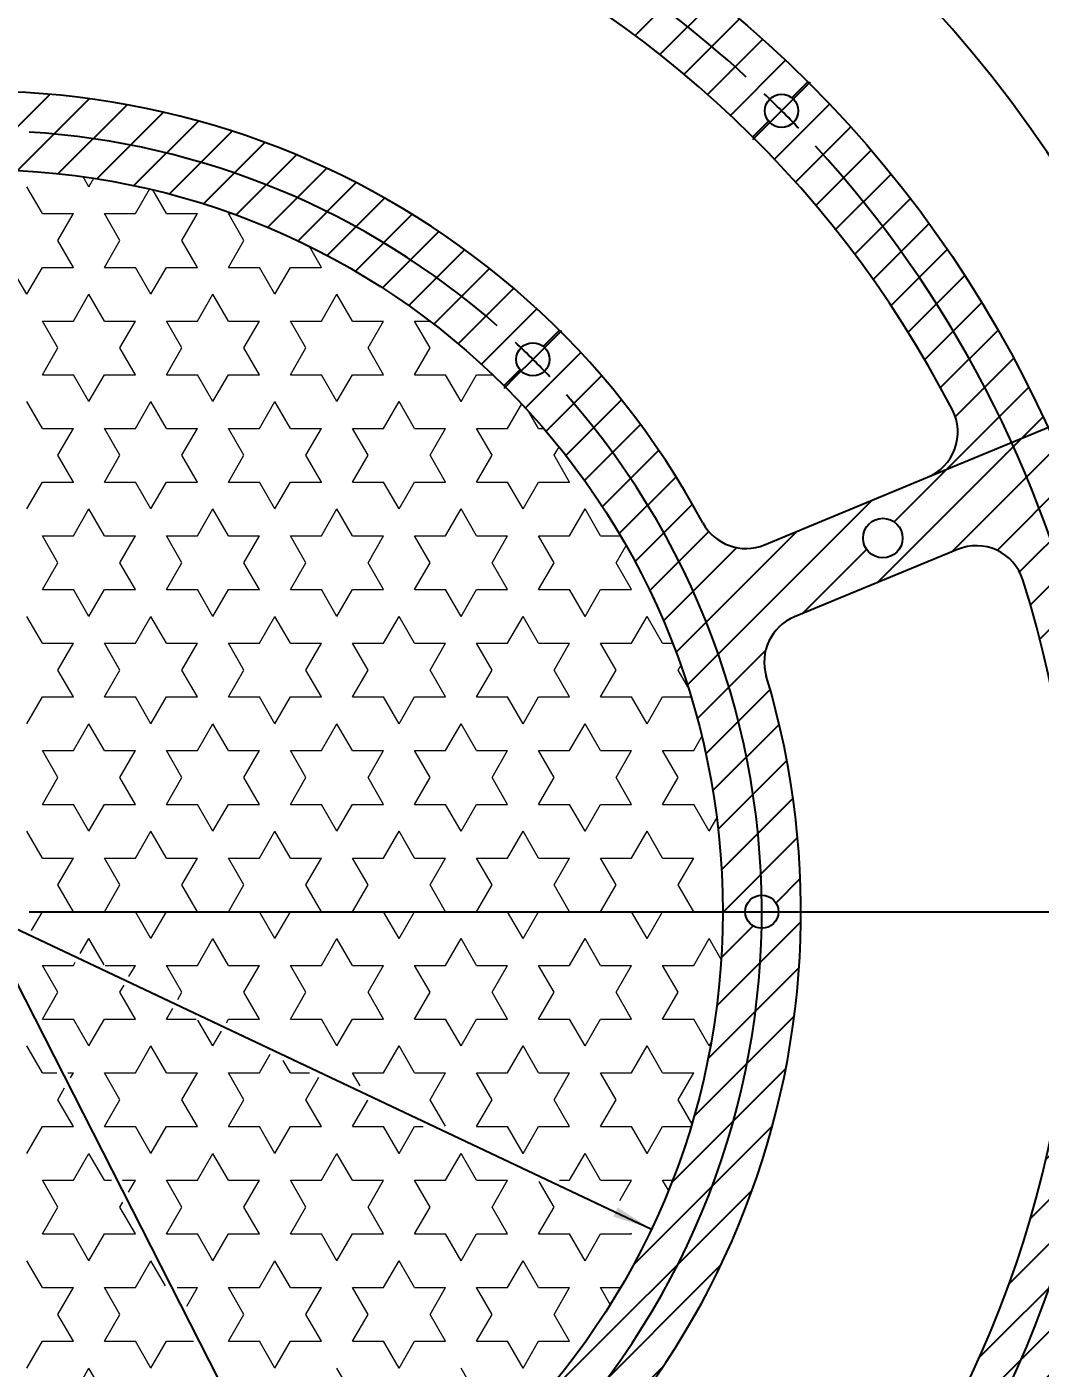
# Model space of a CAD drawing. Header units: millimetres. Extents: x 0 to 841, y 0 to 594.
# Drawn here: x 638.6 to 742.3, y 339.9 to 477.2 of the extents above; entities that cross this region are included whole.
import ezdxf

# ---------------------------------------------------------------- set-up
doc = ezdxf.new("R2010")
doc.units = ezdxf.units.MM
doc.layers.add('10', color=7, linetype='Continuous')
doc.styles.add('SLDTEXTSTYLE0', font='TXT', dxfattribs={"width": 0.7})
doc.dimstyles.new('SLDDIMSTYLE1', dxfattribs={"dimtxt": 3.5, "dimasz": 4.08, "dimexe": 0, "dimexo": 0.0625, "dimgap": 0.875, "dimtad": 2, "dimrnd": 1e-09, "dimzin": 12, "dimdsep": 46, "dimtxsty": 'SLDTEXTSTYLE0', "dimblk1": 'NONE', "dimsah": 1, "dimcen": 0, "dimadec": 0, "dimazin": 3, "dimtfac": 1, "dimtmove": 0, "dimatfit": 3, "dimldrblk": 'NONE', "dimfxl": 1, "dimfrac": 2, "dimtolj": 1, "dimtzin": 12, "dimarcsym": 0})
doc.dimstyles.new('SLDDIMSTYLE7', dxfattribs={"dimtxt": 3.5, "dimasz": 4.08, "dimexe": 0, "dimexo": 0.0625, "dimgap": 0.875, "dimtad": 2, "dimrnd": 1e-09, "dimzin": 12, "dimdsep": 46, "dimtxsty": 'SLDTEXTSTYLE0', "dimsah": 1, "dimcen": 0, "dimadec": 0, "dimazin": 3, "dimtfac": 1, "dimtmove": 0, "dimatfit": 3, "dimfxl": 1, "dimfrac": 2, "dimtolj": 1, "dimtzin": 12, "dimarcsym": 0})
doc.dimstyles.new('SLDDIMSTYLE8', dxfattribs={"dimtxt": 3.5, "dimasz": 4.08, "dimexe": 0, "dimexo": 0.0625, "dimgap": 0.875, "dimtad": 2, "dimdec": 4, "dimzin": 12, "dimdsep": 46, "dimtxsty": 'SLDTEXTSTYLE0', "dimsah": 1, "dimcen": 0.09, "dimazin": 3, "dimtfac": 1, "dimtofl": 0, "dimtmove": 0, "dimatfit": 3, "dimfxl": 1, "dimfrac": 2, "dimtolj": 1, "dimtzin": 12, "dimarcsym": 0})

# ---------------------------------------------------------------- blocks, each defined once
blk = doc.blocks.new('SW_HATCH_5')
at = {"color": 0, "linetype": 'Continuous', "lineweight": 18}
for p, q in [((-19.0499999917, 4e-10), (-20.6374999917, 2.7496306574)), ((-14.2874999905, 2.7496306581), (-14.8813288524, 3.7781724178)), ((-14.2875000059, 2.7496306426), (-13.7866862375, 3.6170655347)), ((-9.5250000047, -1.51e-08), (-8.0764862902, 2.5088993339)), ((-6.3499999893, 1.7e-09), (-7.7545777375, 2.4328000248)), ((-19.05, 0), (-15.875, 0)), ((-12.7, 0), (-9.525, 0)), ((-11.1124999905, -2.749630656), (-12.6999999905, 1.1e-09)), ((-6.35, 0), (-3.175, 0)), ((0, 0), (0.389981048, 0)), ((1.5875000119, -2.7496306546), (1.19e-08, 2.4e-09)), ((-17.4625000059, -2.7496306714), (-15.8750000059, -1.44e-08)), ((-4.7625000036, -2.7496306728), (-3.1750000036, -1.57e-08)), ((-15.8749999917, -5.4992613137), (-17.4624999917, -2.7496306566)), ((-12.7000000047, -5.499261329099999), (-11.1125000047, -2.7496306721)), ((-3.1749999893, -5.4992613123), (-4.7624999893, -2.7496306553)), ((-2.4e-09, -5.4992613305), (1.5874999976, -2.7496306734)), ((9.525000013, -5.499261310900001), (8.2944052574, -3.3678086706)), ((-20.6374999929, -8.248891971399999), (-22.2249999929, -5.499261314299999)), ((-20.6375000059, -8.2488919854), (-19.0500000059, -5.4992613284)), ((-19.05, -5.499261315399999), (-15.875, -5.499261315399999)), ((-12.7, -5.499261315399999), (-9.525, -5.499261315399999)), ((-7.937499990499999, -8.24889197), (-9.5249999905, -5.499261313)), ((-7.9375000036, -8.2488919868), (-6.3500000036, -5.4992613298)), ((-6.35, -5.499261315399999), (-3.175, -5.499261315399999)), ((0, -5.499261315399999), (3.175, -5.499261315399999)), ((4.7625000119, -8.2488919686), (3.1750000119, -5.4992613116)), ((4.7624999988, -8.2488919882), (6.3499999988, -5.4992613311)), ((6.35, -5.499261315399999), (9.525, -5.499261315399999)), ((-15.8750000047, -10.9985226431), (-14.2875000047, -8.2488919861)), ((-12.6999999917, -10.9985226277), (-14.2874999917, -8.2488919707)), ((-3.1750000024, -10.9985226445), (-1.5875000024, -8.2488919875)), ((1.07e-08, -10.9985226263), (-1.5874999893, -8.248891969299999)), ((9.525, -10.9985226459), (11.1125, -8.2488919888)), ((12.700000013, -10.9985226249), (11.112500013, -8.248891967899999)), ((-19.05, -10.9985226308), (-15.875, -10.9985226308)), ((-17.4624999929, -13.7481532854), (-19.0499999929, -10.9985226284)), ((-12.7, -10.9985226308), (-9.525, -10.9985226308)), ((-11.1125000036, -13.7481533008), (-9.5250000036, -10.9985226438)), ((-6.35, -10.9985226308), (-3.175, -10.9985226308)), ((-4.7624999905, -13.748153284), (-6.3499999905, -10.998522627)), ((0, -10.9985226308), (3.175, -10.9985226308)), ((1.5874999988, -13.7481533022), (3.1749999988, -10.9985226452)), ((6.35, -10.9985226308), (9.525, -10.9985226308)), ((7.937500011900001, -13.7481532826), (6.350000011900001, -10.9985226256)), ((12.7, -10.9985226308), (15.875, -10.9985226308)), ((14.2875000012, -13.7481533036), (15.8750000012, -10.9985226465)), ((19.05, -10.9985226308), (20.6079680401, -10.9985226308)), ((20.6375000142, -13.7481532813), (19.0500000142, -10.9985226243)), ((-19.0500000047, -16.4977839572), (-17.4625000047, -13.7481533001)), ((-9.5249999917, -16.4977839417), (-11.1124999917, -13.7481532847)), ((-6.3500000024, -16.4977839585), (-4.7625000024, -13.7481533015)), ((3.1750000107, -16.4977839403), (1.5875000107, -13.7481532833)), ((6.35, -16.4977839599), (7.9375, -13.7481533029)), ((15.875000013, -16.497783939), (14.287500013, -13.748153282)), ((19.0500000024, -16.4977839613), (20.6375000024, -13.7481533042)), ((-19.05, -16.4977839462), (-15.875, -16.4977839462)), ((-14.2874999929, -19.2474145994), (-15.8749999929, -16.4977839424)), ((-14.2875000036, -19.2474146149), (-12.7000000036, -16.4977839578)), ((-12.7, -16.4977839462), (-9.525, -16.4977839462)), ((-6.35, -16.4977839462), (-3.175, -16.4977839462)), ((-1.5874999905, -19.247414598), (-3.1749999905, -16.497783941)), ((-1.5875000012, -19.2474146162), (-1.2e-09, -16.4977839592)), ((0, -16.4977839462), (3.175, -16.4977839462)), ((6.35, -16.4977839462), (9.525, -16.4977839462)), ((11.1125000119, -19.2474145967), (9.525000011900001, -16.4977839397)), ((11.1125000012, -19.2474146176), (12.7000000012, -16.4977839606)), ((12.7, -16.4977839462), (15.875, -16.4977839462)), ((19.05, -16.4977839462), (22.225, -16.4977839462)), ((23.8125000142, -19.2474145953), (22.2250000142, -16.4977839383)), ((23.8125000036, -19.247414619), (25.4000000036, -16.4977839619)), ((25.4, -16.4977839462), (27.057721057, -16.4977839462)), ((-19.0499999941, -21.9970452571), (-20.6374999941, -19.2474146001)), ((-9.5250000024, -21.9970452726), (-7.9375000024, -19.2474146155)), ((-6.3499999917, -21.9970452557), (-7.937499991699999, -19.2474145987)), ((3.175, -21.9970452739), (4.7625, -19.2474146169)), ((6.350000010700001, -21.9970452544), (4.7625000107, -19.2474145974)), ((15.8750000024, -21.9970452753), (17.4625000024, -19.2474146183)), ((19.050000013, -21.997045253), (17.462500013, -19.247414596)), ((28.5750000047, -21.9970452767), (30.0235137193, -19.4881459277)), ((31.7500000154, -21.9970452516), (30.7632783619, -20.2879932147)), ((-19.05, -21.9970452616), (-15.875, -21.9970452616)), ((-17.4625000036, -24.7466759289), (-15.8750000036, -21.9970452719)), ((-12.7, -21.9970452616), (-9.525, -21.9970452616)), ((-11.1124999929, -24.7466759134), (-12.6999999929, -21.9970452564)), ((-6.35, -21.9970452616), (-3.175, -21.9970452616)), ((-4.7625000012, -24.7466759303), (-3.1750000012, -21.9970452732)), ((0, -21.9970452616), (3.175, -21.9970452616)), ((1.5875000095, -24.7466759121), (9.499999999999999e-09, -21.9970452551)), ((6.35, -21.9970452616), (9.525, -21.9970452616)), ((7.9375000012, -24.7466759316), (9.5250000012, -21.9970452746)), ((12.7, -21.9970452616), (15.875, -21.9970452616)), ((14.2875000119, -24.7466759107), (12.7000000119, -21.9970452537)), ((19.05, -21.9970452616), (22.225, -21.9970452616)), ((20.6375000036, -24.746675933), (22.2250000036, -21.997045276)), ((25.4, -21.9970452616), (28.575, -21.9970452616)), ((26.9875000142, -24.7466759093), (25.4000000142, -21.9970452523)), ((31.75, -21.9970452616), (32.2750216626, -21.9970452616)), ((33.3375000059, -24.7466759344), (33.8383137744, -23.8792410423)), ((-15.8749999941, -27.4963065711), (-17.4624999941, -24.7466759141)), ((-12.7000000024, -27.4963065866), (-11.1125000024, -24.7466759296)), ((-3.1749999917, -27.4963065698), (-4.7624999917, -24.7466759128)), ((0, -27.496306588), (1.5875, -24.7466759309)), ((9.525000010700001, -27.4963065684), (7.937500010700001, -24.7466759114)), ((12.7000000024, -27.4963065893), (14.2875000024, -24.7466759323)), ((22.225000013, -27.496306567), (20.637500013, -24.74667591)), ((25.4000000047, -27.4963065907), (26.9875000047, -24.7466759337)), ((34.9250000154, -27.4963065657), (33.3375000154, -24.7466759087)), ((-20.6375000036, -30.2459372429), (-19.0500000036, -27.4963065859)), ((-19.05, -27.496306577), (-15.875, -27.496306577)), ((-12.7, -27.496306577), (-9.525, -27.496306577)), ((-7.937499992899999, -30.2459372275), (-9.5249999929, -27.4963065705)), ((-7.9375000012, -30.2459372443), (-6.3500000012, -27.4963065873)), ((-6.35, -27.496306577), (-3.175, -27.496306577)), ((0, -27.496306577), (3.175, -27.496306577)), ((4.7625000095, -30.2459372261), (3.1750000095, -27.4963065691)), ((4.7625000012, -30.2459372457), (6.3500000012, -27.4963065886)), ((6.35, -27.496306577), (9.525, -27.496306577)), ((12.7, -27.496306577), (15.875, -27.496306577)), ((17.4625000119, -30.2459372247), (15.8750000119, -27.4963065677)), ((17.4625000036, -30.245937247), (19.0500000036, -27.49630659)), ((19.05, -27.496306577), (22.225, -27.496306577)), ((25.4, -27.496306577), (28.575, -27.496306577)), ((30.1625000142, -30.2459372234), (28.5750000142, -27.4963065664)), ((30.1625000059, -30.2459372484), (31.7500000059, -27.4963065914)), ((31.75, -27.496306577), (34.925, -27.496306577)), ((-15.8750000024, -32.9955679006), (-14.2875000024, -30.2459372436)), ((-12.6999999941, -32.9955678852), (-14.2874999941, -30.2459372282)), ((-3.175, -32.995567902), (-1.5875, -30.245937245)), ((8.3e-09, -32.9955678838), (-1.5874999917, -30.2459372268)), ((9.5250000024, -32.9955679034), (11.1125000024, -30.2459372463)), ((12.7000000107, -32.9955678824), (11.1125000107, -30.2459372254)), ((22.2250000047, -32.9955679047), (23.8125000047, -30.2459372477)), ((25.400000013, -32.9955678811), (23.812500013, -30.2459372241)), ((34.9250000071, -32.9955679061), (36.5125000071, -30.2459372491)), ((38.1000000154, -32.9955678797), (36.5125000154, -30.2459372227)), ((-19.05, -32.9955678924), (-15.875, -32.9955678924)), ((-17.4624999953, -35.7451985429), (-19.0499999953, -32.9955678859)), ((-12.7, -32.9955678924), (-9.525, -32.9955678924)), ((-11.1125000012, -35.7451985583), (-9.5250000012, -32.9955679013)), ((-6.35, -32.9955678924), (-3.175, -32.9955678924)), ((-4.7624999929, -35.7451985415), (-6.3499999929, -32.9955678845)), ((0, -32.9955678924), (3.175, -32.9955678924)), ((1.5875000012, -35.7451985597), (3.1750000012, -32.9955679027)), ((6.35, -32.9955678924), (9.525, -32.9955678924)), ((7.937500009500001, -35.7451985401), (6.3500000095, -32.9955678831)), ((12.7, -32.9955678924), (15.875, -32.9955678924)), ((14.2875000036, -35.7451985611), (15.8750000036, -32.995567904)), ((19.05, -32.9955678924), (22.225, -32.9955678924)), ((20.6375000119, -35.7451985388), (19.0500000119, -32.9955678818)), ((25.4, -32.9955678924), (28.575, -32.9955678924)), ((26.9875000059, -35.7451985624), (28.5750000059, -32.9955679054)), ((31.75, -32.9955678924), (34.925, -32.9955678924)), ((33.3375000142, -35.7451985374), (31.7500000142, -32.9955678804)), ((38.1, -32.9955678924), (40.1297499176, -32.9955678924)), ((39.6875000083, -35.7451985638), (40.7023749671, -33.9873835718)), ((-19.0500000024, -38.4948292146), (-17.4625000024, -35.74519855760001)), ((-9.5249999941, -38.4948291992), (-11.1124999941, -35.7451985422)), ((-6.35, -38.494829216), (-4.7625, -35.745198559)), ((3.1750000083, -38.4948291978), (1.5875000083, -35.7451985408)), ((6.3500000024, -38.4948292174), (7.9375000024, -35.7451985604)), ((15.8750000107, -38.4948291965), (14.2875000107, -35.7451985395)), ((19.0500000047, -38.4948292188), (20.6375000047, -35.7451985617)), ((28.575000013, -38.4948291951), (26.987500013, -35.7451985381)), ((31.7500000071, -38.4948292201), (33.3375000071, -35.7451985631)), ((41.2750000154, -38.4948291937), (39.6875000154, -35.7451985367)), ((-19.05, -38.4948292078), (-15.875, -38.4948292078)), ((-14.2874999953, -41.2444598569), (-15.8749999953, -38.4948291999)), ((-14.2875000012, -41.2444598723), (-12.7000000012, -38.4948292153)), ((-12.7, -38.4948292078), (-9.525, -38.4948292078)), ((-6.35, -38.4948292078), (-3.175, -38.4948292078)), ((-1.5874999929, -41.2444598555), (-3.1749999929, -38.4948291985)), ((-1.5874999988, -41.2444598737), (1.2e-09, -38.4948292167)), ((0, -38.4948292078), (3.175, -38.4948292078)), ((6.35, -38.4948292078), (9.525, -38.4948292078)), ((11.1125000095, -41.2444598542), (9.525000009500001, -38.4948291972)), ((11.1125000036, -41.24445987510001), (12.7000000036, -38.4948292181)), ((12.7, -38.4948292078), (15.875, -38.4948292078)), ((19.05, -38.4948292078), (22.225, -38.4948292078)), ((23.8125000119, -41.2444598528), (22.2250000119, -38.4948291958)), ((23.8125000059, -41.2444598765), (25.4000000059, -38.4948292194)), ((25.4, -38.4948292078), (28.575, -38.4948292078)), ((31.75, -38.4948292078), (34.925, -38.4948292078)), ((36.5125000142, -41.2444598514), (34.9250000142, -38.4948291944)), ((36.5125000083, -41.2444598778), (38.1000000083, -38.4948292208)), ((38.1, -38.4948292078), (41.275, -38.4948292078)), ((-19.0499999964, -43.9940905146), (-20.6374999964, -41.2444598576)), ((-9.525, -43.99409053), (-7.9375, -41.244459873)), ((-6.3499999941, -43.9940905132), (-7.9374999941, -41.2444598562)), ((3.1750000024, -43.9940905314), (4.7625000024, -41.2444598744)), ((6.3500000083, -43.9940905119), (4.7625000083, -41.2444598549)), ((15.8750000047, -43.99409053279999), (17.4625000047, -41.2444598758)), ((19.0500000107, -43.9940905105), (17.4625000107, -41.2444598535)), ((28.5750000071, -43.9940905342), (30.1625000071, -41.2444598771)), ((31.750000013, -43.9940905091), (30.162500013, -41.2444598521)), ((41.2750000095, -43.9940905355), (42.8625000095, -41.2444598785)), ((44.4500000154, -43.9940905078), (42.8625000154, -41.2444598507)), ((-19.05, -43.99409052319999), (-15.875, -43.99409052319999)), ((-17.4625000012, -46.7437211864), (-15.8750000012, -43.9940905294)), ((-12.7, -43.99409052319999), (-9.525, -43.99409052319999)), ((-11.1124999953, -46.7437211709), (-12.6999999953, -43.99409051390001)), ((-6.35, -43.99409052319999), (-3.175, -43.99409052319999)), ((-4.7624999988, -46.7437211877), (-3.1749999988, -43.9940905307)), ((0, -43.99409052319999), (3.175, -43.99409052319999)), ((1.5875000071, -46.7437211696), (7.1e-09, -43.9940905126)), ((6.35, -43.99409052319999), (9.525, -43.99409052319999)), ((7.9375000036, -46.7437211891), (9.5250000036, -43.9940905321)), ((12.7, -43.99409052319999), (15.875, -43.99409052319999)), ((14.2875000095, -46.7437211682), (12.7000000095, -43.9940905112)), ((19.05, -43.99409052319999), (22.225, -43.99409052319999)), ((20.6375000059, -46.7437211905), (22.2250000059, -43.99409053350001)), ((25.4, -43.99409052319999), (28.575, -43.99409052319999)), ((26.9875000119, -46.7437211668), (25.4000000119, -43.9940905098)), ((31.75, -43.99409052319999), (34.925, -43.99409052319999)), ((33.3375000083, -46.74372119189999), (34.9250000083, -43.99409053479999)), ((38.1, -43.99409052319999), (41.275, -43.99409052319999)), ((39.6875000142, -46.7437211655), (38.1000000142, -43.9940905084)), ((44.45, -43.99409052319999), (45.4516275369, -43.99409052319999)), ((46.03750001069999, -46.7437211932), (46.300010842, -46.2890390959)), ((-15.8749999964, -49.4933518286), (-17.4624999964, -46.7437211716)), ((-12.7, -49.4933518441), (-11.1125, -46.7437211871)), ((-3.1749999941, -49.4933518273), (-4.762499994100001, -46.7437211703)), ((2.4e-09, -49.4933518454), (1.5875000024, -46.7437211884)), ((9.525000008300001, -49.4933518259), (7.937500008300001, -46.7437211689)), ((12.7000000047, -49.4933518468), (14.2875000047, -46.7437211898)), ((22.2250000107, -49.4933518245), (20.6375000107, -46.7437211675)), ((25.4000000071, -49.4933518482), (26.9875000071, -46.7437211912)), ((34.925000013, -49.49335182319999), (33.337500013, -46.74372116609999)), ((38.1000000095, -49.4933518496), (39.6875000095, -46.7437211925)), ((47.02422168060001, -48.4527732217), (46.0375000154, -46.74372116479999)), ((-20.6375000012, -52.2429825004), (-19.0500000012, -49.4933518434)), ((-19.05, -49.4933518386), (-15.875, -49.4933518386)), ((-12.7, -49.4933518386), (-9.525, -49.4933518386)), ((-7.9374999953, -52.242982485), (-9.5249999953, -49.493351828)), ((-7.9374999988, -52.2429825018), (-6.3499999988, -49.4933518448)), ((-6.35, -49.4933518386), (-3.175, -49.4933518386)), ((0, -49.4933518386), (3.175, -49.4933518386)), ((4.7625000071, -52.2429824836), (3.1750000071, -49.4933518266)), ((4.7625000036, -52.2429825031), (6.3500000036, -49.4933518461)), ((6.35, -49.4933518386), (9.525, -49.4933518386)), ((12.7, -49.4933518386), (15.875, -49.4933518386)), ((17.4625000095, -52.24298248220001), (15.8750000095, -49.4933518252)), ((17.4625000059, -52.2429825045), (19.0500000059, -49.4933518475)), ((19.05, -49.4933518386), (22.225, -49.4933518386)), ((25.4, -49.4933518386), (28.575, -49.4933518386)), ((30.1625000119, -52.2429824809), (28.5750000119, -49.4933518238)), ((30.1625000083, -52.2429825059), (31.7500000083, -49.49335184890001)), ((31.75, -49.4933518386), (34.925, -49.4933518386)), ((38.1, -49.4933518386), (41.275, -49.4933518386)), ((42.8625000142, -52.2429824795), (41.2750000142, -49.4933518225)), ((42.8625000107, -52.2429825073), (44.45000001069999, -49.49335185020001)), ((44.45, -49.4933518386), (47.34702742899999, -49.4933518386)), ((-15.875, -54.99261315810001), (-14.2875, -52.24298250109999)), ((-12.6999999964, -54.9926131427), (-14.2874999964, -52.2429824857)), ((-3.1749999976, -54.9926131595), (-1.5874999976, -52.2429825025)), ((5.9e-09, -54.9926131413), (-1.5874999941, -52.2429824843)), ((9.5250000047, -54.9926131608), (11.1125000047, -52.2429825038)), ((12.7000000083, -54.99261313989999), (11.1125000083, -52.2429824829)), ((22.2250000071, -54.9926131622), (23.8125000071, -52.2429825052)), ((25.4000000107, -54.9926131386), (23.8125000107, -52.24298248149999)), ((34.9250000095, -54.9926131636), (36.51250000949999, -52.2429825066)), ((38.100000013, -54.9926131372), (36.512500013, -52.24298248020001)), ((47.6250000119, -54.992613165), (48.4538605404, -53.5569846172)), ((-19.05, -54.992613154), (-15.875, -54.992613154)), ((-17.4624999976, -57.7422438004), (-19.0499999976, -54.9926131434)), ((-12.7, -54.992613154), (-9.525, -54.992613154)), ((-11.1124999988, -57.7422438158), (-9.5249999988, -54.9926131588)), ((-6.35, -54.992613154), (-3.175, -54.992613154)), ((-4.7624999953, -57.74224379899999), (-6.3499999953, -54.992613142)), ((0, -54.992613154), (3.175, -54.992613154)), ((1.5875000036, -57.74224381720001), (3.1750000036, -54.9926131602)), ((6.35, -54.992613154), (9.525, -54.992613154)), ((7.937500007100001, -57.7422437976), (6.3500000071, -54.99261314060001)), ((12.7, -54.992613154), (15.875, -54.992613154)), ((14.2875000059, -57.7422438185), (15.8750000059, -54.9926131615)), ((19.05, -54.992613154), (22.225, -54.992613154)), ((20.6375000095, -57.7422437963), (19.0500000095, -54.9926131392)), ((25.4, -54.992613154), (28.575, -54.992613154)), ((26.9875000083, -57.7422438199), (28.5750000083, -54.9926131629)), ((31.75, -54.992613154), (34.925, -54.992613154)), ((33.3375000119, -57.7422437949), (31.7500000119, -54.9926131379)), ((38.1, -54.992613154), (41.275, -54.992613154)), ((39.6875000107, -57.7422438213), (41.2750000107, -54.9926131643)), ((44.45, -54.992613154), (47.625, -54.992613154)), ((46.0375000142, -57.7422437935), (44.4500000142, -54.9926131365)), ((-19.05, -60.4918744721), (-17.4625, -57.7422438151)), ((-9.5249999964, -60.4918744567), (-11.1124999964, -57.74224379970001)), ((-6.3499999976, -60.4918744735), (-4.7624999976, -57.74224381649999)), ((3.1750000059, -60.4918744553), (1.5875000059, -57.7422437983)), ((6.3500000047, -60.4918744749), (7.9375000047, -57.7422438179)), ((15.8750000083, -60.491874454), (14.2875000083, -57.7422437969)), ((19.0500000071, -60.4918744762), (20.6375000071, -57.7422438192)), ((28.5750000107, -60.4918744526), (26.9875000107, -57.7422437956)), ((31.7500000095, -60.4918744776), (33.3375000095, -57.7422438206)), ((41.275000013, -60.4918744512), (39.687500013, -57.7422437942)), ((44.45000001189999, -60.491874479), (46.03750001189999, -57.742243822)), ((-19.05, -60.4918744694), (-15.875, -60.4918744694)), ((-14.2874999976, -63.2415051144), (-15.8749999976, -60.49187445739999)), ((-14.2874999988, -63.2415051298), (-12.6999999988, -60.4918744728)), ((-12.7, -60.4918744694), (-9.525, -60.4918744694)), ((-6.35, -60.4918744694), (-3.175, -60.4918744694)), ((-1.5874999953, -63.241505113), (-3.1749999953, -60.49187445600001)), ((-1.5874999964, -63.2415051312), (3.6e-09, -60.4918744742)), ((0, -60.4918744694), (3.175, -60.4918744694)), ((6.35, -60.4918744694), (9.525, -60.4918744694)), ((11.1125000071, -63.2415051117), (9.525000007100001, -60.4918744546)), ((11.1125000059, -63.2415051326), (12.7000000059, -60.49187447560001)), ((12.7, -60.4918744694), (15.875, -60.4918744694)), ((19.05, -60.4918744694), (22.225, -60.4918744694)), ((23.8125000095, -63.2415051103), (22.2250000095, -60.4918744533)), ((23.8125000083, -63.24150513390001), (25.4000000083, -60.49187447689999)), ((25.4, -60.4918744694), (28.575, -60.4918744694)), ((31.75, -60.4918744694), (34.925, -60.4918744694)), ((36.5125000119, -63.2415051089), (34.9250000119, -60.4918744519)), ((36.5125000107, -63.2415051353), (38.1000000107, -60.4918744783)), ((38.1, -60.4918744694), (41.275, -60.4918744694)), ((44.45, -60.4918744694), (47.625, -60.4918744694)), ((49.2125000142, -63.24150510760001), (47.6250000142, -60.4918744505)), ((49.212500013, -63.2415051367), (49.9914840331, -61.89226523569999)), ((-19.0499999988, -65.9911357721), (-20.6374999988, -63.2415051151)), ((-9.5249999976, -65.9911357875), (-7.9374999976, -63.2415051305)), ((-6.3499999964, -65.9911357707), (-7.9374999964, -63.2415051137)), ((3.1750000047, -65.99113578890001), (4.762500004700001, -63.2415051319)), ((6.3500000059, -65.99113576939999), (4.7625000059, -63.2415051123)), ((15.8750000071, -65.99113579029999), (17.4625000071, -63.2415051333)), ((19.0500000083, -65.991135768), (17.4625000083, -63.241505111)), ((28.5750000095, -65.9911357916), (30.1625000095, -63.2415051346)), ((31.7500000107, -65.9911357666), (30.1625000107, -63.2415051096)), ((41.2750000119, -65.991135793), (42.8625000119, -63.241505136)), ((44.450000013, -65.9911357653), (42.862500013, -63.24150510819999)), ((-19.05, -65.9911357848), (-15.875, -65.9911357848)), ((-17.4624999988, -68.7407664439), (-15.8749999988, -65.9911357869)), ((-12.7, -65.9911357848), (-9.525, -65.9911357848)), ((-11.1124999976, -68.74076642840001), (-12.6999999976, -65.99113577140001)), ((-6.35, -65.9911357848), (-3.175, -65.9911357848)), ((-4.7624999964, -68.74076644520001), (-3.1749999964, -65.9911357882)), ((0, -65.9911357848), (3.175, -65.9911357848)), ((1.5875000047, -68.7407664271), (4.7e-09, -65.99113577)), ((6.35, -65.9911357848), (9.525, -65.9911357848)), ((7.9375000059, -68.74076644659999), (9.5250000059, -65.9911357896)), ((12.7, -65.9911357848), (15.875, -65.9911357848)), ((14.2875000071, -68.7407664257), (12.7000000071, -65.9911357687)), ((19.05, -65.9911357848), (22.225, -65.9911357848)), ((20.6375000083, -68.740766448), (22.2250000083, -65.991135791)), ((25.4, -65.9911357848), (28.575, -65.9911357848)), ((26.9875000095, -68.7407664243), (25.4000000095, -65.9911357673)), ((31.75, -65.9911357848), (34.925, -65.9911357848)), ((33.3375000107, -68.7407664493), (34.9250000107, -65.9911357923)), ((38.1, -65.9911357848), (41.275, -65.9911357848)), ((39.6875000119, -68.740766423), (38.1000000119, -65.9911357659)), ((44.45, -65.9911357848), (47.625, -65.9911357848)), ((46.037500013, -68.7407664507), (47.625000013, -65.9911357937)), ((-15.8749999988, -71.4903970861), (-17.4624999988, -68.74076642909999)), ((-12.6999999976, -71.4903971016), (-11.1124999976, -68.7407664446)), ((-3.1749999964, -71.4903970848), (-4.7624999964, -68.74076642770001)), ((4.7e-09, -71.4903971029), (1.5875000047, -68.74076644590001)), ((9.5250000059, -71.4903970834), (7.9375000059, -68.7407664264)), ((12.7000000071, -71.4903971043), (14.2875000071, -68.74076644729999)), ((22.2250000083, -71.490397082), (20.6375000083, -68.740766425)), ((25.4000000095, -71.4903971057), (26.9875000095, -68.7407664487)), ((34.9250000107, -71.49039708069999), (33.3375000107, -68.7407664236)), ((38.1000000119, -71.49039710699999), (39.6875000119, -68.74076645)), ((47.625000013, -71.49039707930001), (46.037500013, -68.7407664223)), ((-20.1612221432, -73.4150903135), (-19.0499999988, -71.4903971009)), ((-19.05, -71.4903971002), (-15.875, -71.4903971002)), ((-12.7, -71.4903971002), (-9.525, -71.4903971002)), ((-7.9374999976, -74.2400277425), (-9.5249999976, -71.4903970854)), ((-7.9374999964, -74.2400277593), (-6.3499999964, -71.4903971023)), ((-6.35, -71.4903971002), (-3.175, -71.4903971002)), ((0, -71.4903971002), (3.175, -71.4903971002)), ((4.762500004700001, -74.2400277411), (3.1750000047, -71.4903970841)), ((4.7625000059, -74.2400277606), (6.3500000059, -71.4903971036)), ((6.35, -71.4903971002), (9.525, -71.4903971002)), ((12.7, -71.4903971002), (15.875, -71.4903971002)), ((17.4625000071, -74.2400277397), (15.8750000071, -71.4903970827)), ((17.4625000083, -74.240027762), (19.0500000083, -71.490397105)), ((19.05, -71.4903971002), (22.225, -71.4903971002)), ((25.4, -71.4903971002), (28.575, -71.4903971002)), ((30.1625000095, -74.2400277384), (28.5750000095, -71.4903970813)), ((30.1625000107, -74.24002776340001), (31.7500000107, -71.49039710640001)), ((31.75, -71.4903971002), (34.925, -71.4903971002)), ((38.1, -71.4903971002), (41.275, -71.4903971002)), ((42.8625000119, -74.24002773699999), (41.2750000119, -71.49039708)), ((42.862500013, -74.2400277647), (44.450000013, -71.4903971077)), ((44.45, -71.4903971002), (47.625, -71.4903971002)), ((-15.17328315, -75.774249183), (-14.2874999976, -74.2400277586)), ((-12.7362279799, -76.9269096963), (-14.2874999988, -74.2400277431)), ((-3.1749999953, -76.989658417), (-1.5874999953, -74.24002776)), ((3.6e-09, -76.9896583988), (-1.5874999964, -74.2400277418)), ((9.525000007100001, -76.9896584183), (11.1125000071, -74.2400277613)), ((12.7000000059, -76.98965839739999), (11.1125000059, -74.2400277404)), ((22.2250000095, -76.9896584197), (23.8125000095, -74.24002776270001)), ((25.4000000083, -76.9896583961), (23.8125000083, -74.240027739)), ((34.9250000119, -76.9896584211), (36.5125000119, -74.24002776409999)), ((38.1000000107, -76.9896583947), (36.5125000107, -74.2400277377)), ((47.6250000142, -76.9896584224), (49.2125000142, -74.2400277654)), ((50.44309478029999, -76.3714803967), (49.212500013, -74.24002773630001)), ((-15.8749999976, -76.9896584156), (-15.6749608772, -76.6431804955)), ((-19.05, -76.9896584156), (-15.875, -76.9896584156)), ((-17.4625, -79.7392890579), (-19.05, -76.9896584008)), ((-12.6035591767, -76.9896584156), (-9.525, -76.9896584156)), ((-10.1853441568, -78.1334080525), (-9.5249999964, -76.9896584163)), ((-6.35, -76.9896584156), (-3.175, -76.9896584156)), ((-4.7624999976, -79.7392890565), (-6.3499999976, -76.9896583995)), ((0, -76.9896584156), (3.175, -76.9896584156)), ((1.5875000059, -79.7392890747), (3.1750000059, -76.9896584177)), ((6.35, -76.9896584156), (9.525, -76.9896584156)), ((7.9375000047, -79.7392890551), (6.3500000047, -76.9896583981)), ((12.7, -76.9896584156), (15.875, -76.9896584156)), ((14.2875000083, -79.739289076), (15.8750000083, -76.989658419)), ((19.05, -76.9896584156), (22.225, -76.9896584156)), ((20.6375000071, -79.73928905380001), (19.0500000071, -76.9896583967)), ((25.4, -76.9896584156), (28.575, -76.9896584156)), ((26.9875000107, -79.7392890774), (28.5750000107, -76.9896584204)), ((31.75, -76.9896584156), (34.925, -76.9896584156)), ((33.3375000095, -79.7392890524), (31.7500000095, -76.9896583954)), ((38.1, -76.9896584156), (41.275, -76.9896584156)), ((39.687500013, -79.7392890788), (41.275000013, -76.9896584218)), ((44.45, -76.9896584156), (47.625, -76.9896584156)), ((46.03750001189999, -79.739289051), (44.45000001189999, -76.989658394)), ((-11.1124999964, -79.7392890733), (-10.687021884, -79.002339365)), ((-19.0499999976, -82.4889197296), (-17.4624999976, -79.7392890726)), ((-9.5249999988, -82.4889197142), (-11.1124999988, -79.7392890572)), ((-5.1974051636, -80.492566922), (-4.7624999953, -79.739289074)), ((3.1750000036, -82.4889197128), (1.5875000036, -79.7392890558)), ((6.3500000071, -82.48891973239999), (7.937500007100001, -79.7392890754)), ((15.8750000059, -82.4889197115), (14.2875000059, -79.73928905439999)), ((19.0500000095, -82.4889197337), (20.6375000095, -79.7392890767)), ((28.5750000083, -82.4889197101), (26.9875000083, -79.73928905310001)), ((31.7500000119, -82.4889197351), (33.3375000119, -79.7392890781)), ((41.2750000107, -82.4889197087), (39.6875000107, -79.7392890517)), ((44.4500000142, -82.4889197365), (46.0375000142, -79.7392890795)), ((-6.3499999953, -82.48891973100001), (-5.699082890800001, -81.3614982345)), ((-19.05, -82.48891973100001), (-15.875, -82.48891973100001)), ((-14.2875, -85.23855037189999), (-15.875, -82.48891971489999)), ((-14.2874999964, -85.2385503873), (-12.6999999964, -82.4889197303)), ((-12.7, -82.48891973100001), (-9.525, -82.48891973100001)), ((-6.35, -82.48891973100001), (-3.3153902465, -82.48891973100001)), ((-1.5874999976, -85.23855037050001), (-3.122262389, -82.5802639312)), ((-1.5874999941, -85.2385503887), (-0.7111438976000001, -83.720657104)), ((-0.2094661704, -82.8517257916), (5.9e-09, -82.4889197317)), ((0, -82.48891973100001), (3.175, -82.48891973100001)), ((6.35, -82.48891973100001), (9.525, -82.48891973100001)), ((11.1125000047, -85.2385503692), (9.5250000047, -82.4889197121)), ((11.1125000083, -85.2385503901), (12.7000000083, -82.4889197331)), ((12.7, -82.48891973100001), (15.875, -82.48891973100001)), ((19.05, -82.48891973100001), (22.225, -82.48891973100001)), ((23.8125000071, -85.2385503678), (22.2250000071, -82.4889197108)), ((23.8125000107, -85.2385503914), (25.4000000107, -82.4889197344)), ((25.4, -82.48891973100001), (28.575, -82.48891973100001)), ((31.75, -82.48891973100001), (34.925, -82.48891973100001)), ((36.51250000949999, -85.2385503664), (34.9250000095, -82.4889197094)), ((36.512500013, -85.2385503928), (38.100000013, -82.4889197358)), ((38.1, -82.48891973100001), (41.275, -82.48891973100001)), ((44.45, -82.48891973100001), (47.625, -82.48891973100001)), ((49.2125000119, -85.238550365), (47.6250000119, -82.488919708)), ((49.2125000154, -85.2385503942), (49.40749053939999, -84.9008168996)), ((-19.0500000012, -87.98818102959999), (-20.6375000012, -85.2385503726)), ((-9.5249999953, -87.988181045), (-7.9374999953, -85.23855038800001)), ((-6.3499999988, -87.9881810282), (-7.9374999988, -85.2385503712)), ((3.1750000071, -87.98818104639999), (4.2767950956, -86.0798159736)), ((15.8750000095, -87.98818104780001), (17.4625000095, -85.2385503908)), ((19.0500000059, -87.9881810255), (17.4625000059, -85.2385503685)), ((28.5750000119, -87.98818104909999), (30.1625000119, -85.2385503921)), ((31.7500000083, -87.9881810241), (30.1625000083, -85.2385503671)), ((41.2750000142, -87.98818105049999), (42.8625000142, -85.2385503935)), ((44.45000001069999, -87.9881810227), (42.8625000107, -85.2385503657)), ((6.3500000036, -87.98818102690001), (5.6131150141, -86.7118587857)), ((-19.05, -87.98818104639999), (-17.5613091464, -87.98818104639999)), ((-16.4391554824, -87.98818104639999), (-15.875, -87.98818104639999)), ((-16.1747852494, -88.50742433379999), (-15.8749999964, -87.9881810443)), ((-12.7, -87.98818104639999), (-9.525, -87.98818104639999)), ((-11.1125, -90.7378116859), (-12.7, -87.98818102889999)), ((-6.35, -87.98818104639999), (-3.175, -87.98818104639999)), ((-4.762499994100001, -90.7378117027), (-3.1749999941, -87.9881810457)), ((0, -87.98818104639999), (3.175, -87.98818104639999)), ((1.5875000024, -90.73781168459999), (2.4e-09, -87.9881810275)), ((6.35, -87.98818104639999), (8.3116266125, -87.98818104639999)), ((7.937500008300001, -90.7378117041), (9.2647340888, -88.4389748431)), ((12.7, -87.98818104639999), (15.875, -87.98818104639999)), ((13.4699042292, -89.3216942598), (12.7000000047, -87.98818102620001)), ((19.05, -87.98818104639999), (22.225, -87.98818104639999)), ((20.6375000107, -90.7378117055), (22.2250000107, -87.98818104850001)), ((25.4, -87.98818104639999), (28.575, -87.98818104639999)), ((26.9875000071, -90.7378116818), (25.4000000071, -87.9881810248)), ((31.75, -87.98818104639999), (34.925, -87.98818104639999)), ((33.337500013, -90.7378117068), (34.925000013, -87.98818104979999)), ((38.1, -87.98818104639999), (41.275, -87.98818104639999)), ((39.6875000095, -90.73781168040001), (38.1000000095, -87.9881810234)), ((44.45, -87.98818104639999), (47.625, -87.98818104639999)), ((46.0375000154, -90.7378117082), (47.6250000154, -87.9881810512)), ((-17.4624999964, -90.73781170139999), (-16.7710838368, -89.5402437837)), ((-15.8750000012, -93.48744234360001), (-17.4625000012, -90.7378116866)), ((-12.6999999953, -93.4874423591), (-11.1124999953, -90.737811702)), ((-3.1749999988, -93.4874423423), (-4.7624999988, -90.7378116852)), ((7.1e-09, -93.48744236040001), (1.5875000071, -90.7378117034)), ((9.5250000036, -93.4874423409), (7.9375000036, -90.73781168389999)), ((12.7000000095, -93.4874423618), (14.252673082, -90.7981337126)), ((22.2052816322, -93.4532891143), (20.6375000059, -90.7378116825)), ((25.4000000119, -93.4874423632), (26.9875000119, -90.7378117062)), ((34.9250000083, -93.4874423381), (33.3375000083, -90.73781168110001)), ((38.1000000142, -93.48744236450001), (39.6875000142, -90.7378117075)), ((47.4420777704, -93.1706117229), (46.03750001069999, -90.73781167979999)), ((-20.6374999964, -96.23707301540001), (-19.0499999964, -93.4874423584)), ((-19.05, -93.4874423618), (-15.875, -93.4874423618)), ((-12.7, -93.4874423618), (-9.525, -93.4874423618)), ((-7.9375, -96.237073), (-9.525, -93.48744234290001)), ((-7.9374999941, -96.2370730168), (-6.3499999941, -93.4874423597)), ((-6.35, -93.4874423618), (-3.175, -93.4874423618)), ((0, -93.4874423618), (3.175, -93.4874423618)), ((4.7625000024, -96.23707299860001), (3.1750000024, -93.4874423416)), ((4.7625000083, -96.23707301809999), (6.3500000083, -93.48744236110001)), ((6.35, -93.4874423618), (9.525, -93.4874423618)), ((12.7, -93.4874423618), (15.875, -93.4874423618)), ((17.4625000047, -96.23707299719999), (15.8750000047, -93.4874423402)), ((17.4625000107, -96.2370730195), (19.0500000107, -93.4874423625)), ((19.05, -93.4874423618), (19.9386434715, -93.4874423618)), ((25.4, -93.4874423618), (28.575, -93.4874423618)), ((30.1625000071, -96.2370729958), (28.5750000071, -93.4874423388)), ((30.162500013, -96.2370730209), (31.750000013, -93.48744236389999)), ((31.75, -93.4874423618), (34.925, -93.4874423618)), ((38.1, -93.4874423618), (41.275, -93.4874423618)), ((42.8625000095, -96.23707299450001), (41.2750000095, -93.4874423375)), ((42.8625000154, -96.2370730222), (44.4500000154, -93.48744236520001)), ((44.45, -93.4874423618), (47.34702742899999, -93.4874423618)), ((-15.8749999953, -98.9867036731), (-14.2874999953, -96.23707301610001)), ((-12.7000000012, -98.9867036577), (-14.2875000012, -96.23707300059999)), ((-3.1749999929, -98.9867036745), (-1.5874999929, -96.2370730174)), ((1.2e-09, -98.9867036563), (-1.5874999988, -96.2370729993)), ((9.525000009500001, -98.9867036758), (11.1125000095, -96.23707301879999)), ((12.7000000036, -98.9867036549), (11.1125000036, -96.23707299790001)), ((22.2250000119, -98.9867036772), (23.8125000119, -96.2370730202)), ((25.4000000059, -98.9867036535), (23.8125000059, -96.23707299649999)), ((34.9250000142, -98.98670367860001), (36.5125000142, -96.2370730216)), ((38.1000000083, -98.98670365219999), (36.5125000083, -96.23707299520001)), ((-19.05, -98.9867036772), (-15.875, -98.9867036772)), ((-17.4625000024, -101.7363343154), (-19.0500000024, -98.9867036583)), ((-12.7, -98.9867036772), (-11.9614640227, -98.9867036772)), ((-10.8393103587, -98.9867036772), (-9.525, -98.9867036772)), ((-10.2234082781, -100.1963823061), (-9.5249999941, -98.9867036738)), ((-6.35, -98.9867036772), (-3.175, -98.9867036772)), ((-4.7625, -101.736334314), (-6.35, -98.986703657)), ((0, -98.9867036772), (3.175, -98.9867036772)), ((1.5875000083, -101.7363343322), (3.1750000083, -98.9867036751)), ((6.35, -98.9867036772), (9.525, -98.9867036772)), ((7.9375000024, -101.7363343126), (6.3500000024, -98.9867036556)), ((12.7, -98.9867036772), (15.875, -98.9867036772)), ((14.2875000107, -101.7363343335), (15.8750000107, -98.9867036765)), ((19.05, -98.9867036772), (22.225, -98.9867036772)), ((20.6375000047, -101.7363343112), (19.0500000047, -98.9867036542)), ((25.4, -98.9867036772), (28.575, -98.9867036772)), ((26.987500013, -101.7363343349), (28.575000013, -98.98670367790001)), ((33.3375000071, -101.7363343099), (31.8192472231, -99.1066433493)), ((33.9045082592, -98.9867036772), (34.925, -98.9867036772)), ((38.1, -98.9867036772), (41.275, -98.9867036772)), ((40.0743174924, -101.0663468129), (41.2750000154, -98.9867036793)), ((44.45, -98.9867036772), (45.4516275369, -98.9867036772)), ((45.0438288829, -100.0152454313), (44.45000000949999, -98.9867036515)), ((-11.1124999941, -101.7363343308), (-10.8197068655, -101.2292017561)), ((-19.0499999953, -104.4859649871), (-17.4624999953, -101.7363343301)), ((-9.5250000012, -104.4859649717), (-11.1125000012, -101.7363343147)), ((-6.3499999929, -104.4859649885), (-4.7624999929, -101.7363343315)), ((3.1750000012, -104.4859649703), (1.5875000012, -101.7363343133)), ((6.3500000095, -104.4859649899), (7.937500009500001, -101.7363343328)), ((15.8750000036, -104.4859649689), (14.2875000036, -101.7363343119)), ((19.0500000119, -104.4859649912), (20.6375000119, -101.7363343342)), ((28.5750000059, -104.4859649676), (26.9875000059, -101.7363343106)), ((31.7500000142, -104.4859649926), (33.3375000142, -101.7363343356)), ((41.2750000083, -104.4859649662), (41.22059447260001, -104.3917318141)), ((-19.05, -104.4859649926), (-15.875, -104.4859649926)), ((-14.2875000024, -107.2355956294), (-15.8750000024, -104.4859649724)), ((-14.2874999941, -107.2355956448), (-12.6999999941, -104.4859649878)), ((-12.7, -104.4859649926), (-9.525, -104.4859649926)), ((-6.35, -104.4859649926), (-3.175, -104.4859649926)), ((-1.5875, -107.235595628), (-3.175, -104.485964971)), ((-1.5874999917, -107.2355956462), (8.3e-09, -104.4859649892)), ((0, -104.4859649926), (3.175, -104.4859649926)), ((6.35, -104.4859649926), (9.525, -104.4859649926)), ((11.1125000024, -107.2355956266), (9.5250000024, -104.4859649696)), ((11.1125000107, -107.2355956476), (12.7000000107, -104.4859649905)), ((12.7, -104.4859649926), (15.875, -104.4859649926)), ((19.05, -104.4859649926), (22.225, -104.4859649926)), ((23.8125000047, -107.2355956253), (22.2250000047, -104.4859649683)), ((23.812500013, -107.2355956489), (25.400000013, -104.4859649919)), ((25.4, -104.4859649926), (28.575, -104.4859649926)), ((31.75, -104.4859649926), (34.925, -104.4859649926)), ((36.5125000071, -107.2355956239), (34.9250000071, -104.4859649669)), ((36.5125000154, -107.2355956503), (38.1000000154, -104.4859649933)), ((38.1, -104.4859649926), (41.275, -104.4859649926)), ((-19.0500000036, -109.9852262871), (-20.6375000036, -107.2355956301)), ((-9.5249999929, -109.9852263025), (-7.937499992899999, -107.2355956455)), ((-6.448353121799999, -109.8148736838), (-7.9375000012, -107.2355956287)), ((3.1750000095, -109.9852263039), (4.7625000095, -107.2355956469)), ((6.3500000012, -109.9852262843), (4.7625000012, -107.2355956273)), ((15.8750000119, -109.9852263053), (17.4625000119, -107.2355956482)), ((19.0500000036, -109.985226283), (17.4625000036, -107.235595626)), ((28.5750000142, -109.9852263066), (30.1625000142, -107.2355956496)), ((31.7500000059, -109.9852262816), (30.1625000059, -107.2355956246)), ((-19.05, -109.985226308), (-15.875, -109.985226308)), ((-17.4624999941, -112.7348569589), (-15.8749999941, -109.9852263018)), ((-12.7, -109.985226308), (-9.525, -109.985226308)), ((-11.1125000024, -112.7348569434), (-12.7000000024, -109.9852262864)), ((-5.239465235, -109.985226308), (-3.175, -109.985226308)), ((-4.2720313068, -111.8853402785), (-3.1749999917, -109.9852263032)), ((0, -109.985226308), (3.175, -109.985226308)), ((1.5875, -112.734856942), (0, -109.985226285)), ((6.35, -109.985226308), (9.525, -109.985226308)), ((7.937500010700001, -112.7348569616), (9.525000010700001, -109.9852263046)), ((12.7, -109.985226308), (15.875, -109.985226308)), ((14.2875000024, -112.7348569407), (12.7000000024, -109.9852262837)), ((19.05, -109.985226308), (22.225, -109.985226308)), ((20.637500013, -112.734856963), (22.225000013, -109.9852263059)), ((25.4, -109.985226308), (28.575, -109.985226308)), ((26.9875000047, -112.7348569393), (25.4000000047, -109.9852262823)), ((31.75, -109.985226308), (34.925, -109.985226308)), ((33.3375000154, -112.7348569643), (34.9250000154, -109.9852263073)), ((38.1, -109.985226308), (40.1297499176, -109.985226308)), ((39.0908619094, -111.7014494389), (38.1000000071, -109.9852262809)), ((-15.8750000036, -115.4844876011), (-17.4625000036, -112.7348569441)), ((-12.6999999929, -115.4844876166), (-11.1124999929, -112.7348569595)), ((9.499999999999999e-09, -115.4844876179), (1.5875000095, -112.7348569609)), ((9.5250000012, -115.4844875984), (7.9375000012, -112.7348569414)), ((12.7000000119, -115.4844876193), (14.2875000119, -112.7348569623)), ((22.2250000036, -115.484487597), (20.6375000036, -112.73485694)), ((25.4000000142, -115.4844876207), (26.9875000142, -112.7348569636)), ((34.9250000059, -115.4844875956), (33.3375000059, -112.7348569386)), ((-20.6374999941, -118.2341182729), (-19.0499999941, -115.4844876159)), ((-19.05, -115.4844876234), (-15.875, -115.4844876234)), ((-12.7, -115.4844876234), (-9.525, -115.4844876234)), ((-7.9375000024, -118.2341182574), (-9.5250000024, -115.4844876004)), ((-7.937499991699999, -118.2341182743), (-6.3499999917, -115.4844876172)), ((-6.35, -115.4844876234), (-3.5616963371, -115.4844876234)), ((0, -115.4844876234), (3.175, -115.4844876234)), ((4.7625, -118.2341182561), (3.175, -115.4844875991)), ((4.7625000107, -118.2341182756), (6.350000010700001, -115.4844876186)), ((6.35, -115.4844876234), (9.525, -115.4844876234)), ((12.7, -115.4844876234), (15.875, -115.4844876234)), ((17.4625000024, -118.2341182547), (15.8750000024, -115.4844875977)), ((17.462500013, -118.234118277), (19.050000013, -115.48448762)), ((19.05, -115.4844876234), (22.225, -115.4844876234)), ((25.4, -115.4844876234), (28.575, -115.4844876234)), ((30.1625000047, -118.2341182533), (28.5750000047, -115.4844875963)), ((30.1625000154, -118.2341182784), (31.7500000154, -115.4844876213)), ((31.75, -115.4844876234), (34.925, -115.4844876234)), ((-15.8749999929, -120.9837489306), (-14.2874999929, -118.2341182736)), ((-12.7000000036, -120.9837489151), (-14.2875000036, -118.2341182581)), ((12.7000000012, -120.9837489124), (11.1125000012, -118.2341182554)), ((25.4000000036, -120.983748911), (23.8125000036, -118.234118254))]:
    blk.add_line(p, q, dxfattribs=at)
blk = doc.blocks.new('_D_13')
at = {"layer": '10', "color": 7, "transparency": 16777216}
for q in [(559.2917475371, 532.9825956485), (688.2693057388001, 279.6608409562)]:
    blk.add_line((579.3761527633001, 493.5352929954), q, dxfattribs=at)
blk.add_solid([(579.3761527633001, 493.5352929954), (577.9776700862001, 497.4016491872), (577.0722682392, 496.9406681729)], dxfattribs=at)
at = {"layer": '10', "color": 7, "transparency": 16777216, "char_height": 3.5, "attachment_point": 1, "rotation": 296.98270153916815, "style": 'SLDTEXTSTYLE0'}
for s, insert in [('%%c', (563.3249088153, 535.0360603978)), ('240', (565.1788350493, 531.3626664708))]:
    blk.add_mtext(s, dxfattribs=dict(at, insert=insert))
blk = doc.blocks.new('_None')
blk = doc.blocks.new('_D_16')
at = {"layer": '10', "color": 7, "transparency": 16777216}
blk.add_line((565.1197528412, 419.0926978004), (702.5257056608999, 354.1034361512), dxfattribs=at)
for points in [[(565.1197528412, 419.0926978004), (568.5908169371, 416.8890240402), (569.025218844, 417.8074743564)], [(702.5257056608999, 354.1034361512), (699.0546415649001, 356.3071099115), (698.6202396581, 355.3886595952)]]:
    blk.add_solid(points, dxfattribs=at)
at = {"layer": '10', "color": 7, "transparency": 16777216, "char_height": 3.5, "attachment_point": 1, "rotation": 334.6871299509808, "style": 'SLDTEXTSTYLE0'}
for s, insert in [('%%c', (578.7113708783, 417.6672652419)), ('152', (582.4247576641001, 415.8948025474))]:
    blk.add_mtext(s, dxfattribs=dict(at, insert=insert))
blk = doc.blocks.new('_D_19')
at = {"layer": '10', "color": 7, "transparency": 16777216}
for p, q in [((596.7162246893, 486.6335972599), (585.7442321115, 513.1223305476)), ((730.7967920762, 431.0956077976), (757.2855253639, 442.0676003754))]:
    blk.add_line(p, q, dxfattribs=at)
blk.add_arc((635.9875136516, 391.8243188353), 129.2920217883139, 22.5, 112.5, dxfattribs=at)
for points in [[(586.5095989762, 511.2745714825), (590.4901612678, 512.3039343161), (590.1162081616001, 513.248611549)], [(755.4377662988, 441.3022335107), (754.2833656041, 445.2483484401), (753.3509531495, 444.8447855399)]]:
    blk.add_solid(points, dxfattribs=at)
at = {"layer": '10', "color": 7, "transparency": 16777216, "insert": (680.0479506336, 518.2027297772), "char_height": 3.5, "attachment_point": 1, "rotation": 339.4682983773951, "style": 'SLDTEXTSTYLE0'}
blk.add_mtext('90°', dxfattribs=at)
blk = doc.blocks.new('SW_CENTERMARKSYMBOL_5')
at = {"layer": '10', "color": 0}
blk.add_line((5, 0), (122.5, 0), dxfattribs=at)
blk = doc.blocks.new('SW_CENTERMARKSYMBOL_6')
at = {"layer": '10', "color": 0}
for p, q in [((165.8165401882, 1.767766953), (167.0186217163, 2.969848481)), ((164.0487732353, 0), (165.8165401882, 1.767766953)), ((164.0487732353, 0), (162.2810062823, -1.767766953)), ((162.2810062823, -1.767766953), (161.0789247543, -2.969848481)), ((87.0243866176, -82.0243866176), (195.1555529044, -82.0243866176))]:
    blk.add_line(p, q, dxfattribs=at)
for radius, start, end in [(115.9999999999998, 47.4696456687, 87.53035433129999), (115.9999999999999, 45, 46.2348228343), (115.9999999999999, 43.7651771657, 45), (116, 137.4696456687, 7.530354331300001), (116.0000000000001, 12.4696456687, 42.53035433130001)]:
    blk.add_arc((82.0243866176, -82.0243866176), radius, start, end, dxfattribs=at)
blk = doc.blocks.new('SW_CENTERMARKSYMBOL_7')
at = {"layer": '10', "color": 0}
for p, q in [((114.9048519428, 1.767766953), (116.1069334708, 2.969848481)), ((113.1370849898, 0), (114.9048519428, 1.767766953)), ((113.1370849898, 0), (111.3693180369, -1.767766953)), ((111.3693180369, -1.767766953), (110.1672365089, -2.969848481)), ((61.5685424949, -56.5685424949), (132.9789050958, -56.5685424949))]:
    blk.add_line(p, q, dxfattribs=at)
for radius, start, end in [(80.00000000000003, 48.5809862196, 86.41901378040001), (80.00000000000004, 45, 46.7904931098), (80.00000000000003, 43.2095068902, 45), (80.00000000000003, 138.5809862196, 41.41901378040001)]:
    blk.add_arc((56.5685424949, -56.5685424949), radius, start, end, dxfattribs=at)

msp = doc.modelspace()

# ---------------------------------------------------------------- hatches: boundary and pattern name
at = {"layer": '10'}
h = msp.add_hatch(dxfattribs=at)
h.set_pattern_fill('ANSI31', style=0)
h.set_pattern_definition([(45, (0, 0), (-2.245064030267288, 2.245064030267288), [])])
edge = h.paths.add_edge_path(flags=0)
edge.add_arc((633.8227292510178, 386.5980669758034), 120, 0, 360)
edge = h.paths.add_edge_path(flags=0)
edge.add_arc((728.8833749143378, 435.7150054601261), 5.000000000000004, -67.50000000000068, 27.324971948592918, ccw=False)
edge.add_line((730.7967920761632, 431.0956077975696), (714.0957764992801, 424.1778206402201))
edge.add_arc((712.1823593374547, 428.7972183027766), 5.000000000000012, 208.3038757642752, 292.49999999999994, ccw=False)
edge.add_arc((633.8227292510178, 386.5980669758034), 83.99999999999999, 28.30387576427375, 106.6961242357264)
edge.add_arc((608.2534095092486, 471.8459988448122), 5.000000000000012, 202.4999999999993, 286.6961242357269, ccw=False)
edge.add_line((603.6340118466921, 469.9325816829868), (596.7162246893429, 486.63359725987))
edge.add_arc((601.3356223518994, 488.5470144216954), 4.999999999999992, 107.67502805140421, 202.4999999999993, ccw=False)
edge.add_arc((633.8227292510178, 386.5980669758034), 112, 27.324971948593088, 107.6750280514054, ccw=False)
edge = h.paths.add_edge_path(flags=0)
edge.add_arc((633.8227292510178, 386.5980669758034), 112, 117.32497194859329, 197.6750280514064, ccw=False)
edge.add_arc((584.7057907666947, 481.6587126391232), 5.00000000000001, 22.500000000000227, 117.32497194859221, ccw=False)
edge.add_line((589.3251884292513, 483.5721298009486), (596.2429755866008, 466.8711142240656))
edge.add_arc((591.6235779240443, 464.9576970622401), 5.000000000000012, -61.69612423572619, 22.49999999999909, ccw=False)
edge.add_arc((633.8227292510178, 386.5980669758034), 83.99999999999999, 118.303875764274, 196.6961242357274)
edge.add_arc((548.574797382009, 361.0287472340339), 5.000000000000012, -67.50000000000068, 16.696124235726302, ccw=False)
edge.add_line((550.4882145438345, 356.4093495714775), (533.7871989669513, 349.4915624141282))
edge.add_arc((531.8737818051259, 354.1109600766846), 5.000000000000001, 197.6750280514065, 292.5000000000002, ccw=False)
edge = h.paths.add_edge_path(flags=0)
edge.add_arc((690.3912717459416, 330.0295244808796), 1.7, 0, 360)
edge = h.paths.add_edge_path(flags=0)
edge.add_arc((713.8227292510178, 386.5980669758034), 1.699999999999993, 0, 360)
edge = h.paths.add_edge_path(flags=0)
edge.add_arc((690.3912717459416, 443.1666094707272), 1.7, 0, 360)
edge = h.paths.add_edge_path(flags=0)
edge.add_arc((633.8227292510178, 466.5980669758034), 1.699999999999999, 0, 360)
edge = h.paths.add_edge_path(flags=0)
edge.add_arc((577.254186756094, 443.1666094707272), 1.7, 0, 360)
edge = h.paths.add_edge_path(flags=0)
edge.add_arc((553.8227292510178, 386.5980669758034), 1.699999999999993, 0, 360)
edge = h.paths.add_edge_path(flags=0)
edge.add_arc((577.254186756094, 330.0295244808796), 1.7, 0, 360)
edge = h.paths.add_edge_path(flags=0)
edge.add_arc((633.8227292510178, 306.5980669758034), 1.699999999999999, 0, 360)
edge = h.paths.add_edge_path(flags=0)
edge.add_arc((541.4347759998889, 348.329723739295), 1.524999999999995, 0, 360)
edge = h.paths.add_edge_path(flags=0)
edge.add_arc((748.0604286004341, 406.7412555851665), 1.524999999999984, 0, 360)
edge = h.paths.add_edge_path(flags=0)
edge.add_arc((653.9659178603811, 272.3603676263871), 1.524999999999995, 0, 360)
edge = h.paths.add_edge_path(flags=0)
edge.add_arc((633.8227292510178, 386.5980669758034), 76, 0, 360)
h.paths.add_polyline_path([(631.2868308661556, 499.0980669758034), (624.35862763588, 499.0980669758034), (627.8227292510178, 505.0980669758034)], flags=0)
edge = h.paths.add_edge_path(flags=0)
edge.add_arc((682.9396677353408, 291.5374213124837), 5.00000000000001, 202.5000000000011, 297.32497194859303, ccw=False)
edge.add_line((678.3202700727843, 289.6240041506582), (671.4024829154347, 306.3250197275412))
edge.add_arc((676.0218805779913, 308.2384368893667), 5.000000000000008, 118.3038757642741, 202.4999999999999, ccw=False)
edge.add_arc((633.8227292510178, 386.5980669758034), 83.99999999999999, 298.3038757642748, 376.6961242357273)
edge.add_arc((719.0706611200266, 412.1673867175729), 5.000000000000012, 112.4999999999994, 196.6961242357277, ccw=False)
edge.add_line((717.1572439582011, 416.7867843801293), (733.8582595350842, 423.7045715374786))
edge.add_arc((735.7716766969098, 419.0851738749222), 5.000000000000001, 17.67502805140498, 112.4999999999994, ccw=False)
edge.add_arc((633.8227292510178, 386.5980669758034), 112, -62.675028051406684, 17.675028051405604, ccw=False)
edge = h.paths.add_edge_path(flags=0)
edge.add_arc((659.3920489927864, 301.3501351067944), 5.000000000000017, 22.499999999998693, 106.6961242357261, ccw=False)
edge.add_line((664.0114466553429, 303.2635522686198), (670.9292338126919, 286.5625366917366))
edge.add_arc((666.3098361501355, 284.6491195299112), 4.999999999999997, -72.32497194859559, 22.499999999998977, ccw=False)
edge.add_arc((633.8227292510178, 386.5980669758034), 112, 207.3249719485935, 287.67502805140583, ccw=False)
edge.add_arc((538.7620835876975, 337.4811284914815), 5.00000000000001, 112.4999999999994, 207.3249719485936, ccw=False)
edge.add_line((536.848666425872, 342.1005261540379), (553.5496820027553, 349.0183133113872))
edge.add_arc((555.4630991645806, 344.3989156488307), 5.000000000000017, 28.303875764273187, 112.4999999999979, ccw=False)
edge.add_arc((633.8227292510178, 386.5980669758034), 83.99999999999999, 208.3038757642742, 286.6961242357268)
edge = h.paths.add_edge_path(flags=0)
edge.add_arc((613.6795406416546, 500.8357663252197), 1.524999999999995, 0, 360)
edge = h.paths.add_edge_path(flags=0)
edge.add_arc((519.5850299016015, 366.4548783664403), 1.524999999999995, 0, 360)
edge = h.paths.add_edge_path(flags=0)
edge.add_arc((726.2106825021467, 424.8664102123118), 2.024999999999995, 0, 360)
edge = h.paths.add_edge_path(flags=0)
edge.add_arc((633.8227292510178, 270.5980669758034), 1.699999999999999, 0, 360)
edge = h.paths.add_edge_path(flags=0)
edge.add_arc((551.7983426333783, 304.5736803581639), 1.699999999999993, 0, 360)
edge = h.paths.add_edge_path(flags=0)
edge.add_arc((517.8227292510178, 386.5980669758034), 1.699999999999993, 0, 360)
edge = h.paths.add_edge_path(flags=0)
edge.add_arc((551.7983426333782, 468.6224535934429), 1.699999999999993, 0, 360)
edge = h.paths.add_edge_path(flags=0)
edge.add_arc((633.8227292510178, 502.5980669758035), 1.699999999999999, 0, 360)
edge = h.paths.add_edge_path(flags=0)
edge.add_arc((715.8471158686574, 468.622453593443), 1.699999999999993, 0, 360)
edge = h.paths.add_edge_path(flags=0)
edge.add_arc((749.8227292510178, 386.5980669758035), 1.699999999999993, 0, 360)
edge = h.paths.add_edge_path(flags=0)
edge.add_arc((715.8471158686574, 304.5736803581639), 1.699999999999993, 0, 360)

# ---------------------------------------------------------------- linework, layer by layer
at = {"color": 7, "linetype": 'Continuous', "lineweight": 25}
for p, q in [((714.0957764993, 424.1778206402), (730.7967920762, 431.0956077976)), ((733.8582595350999, 423.7045715375), (717.1572439582001, 416.7867843801))]:
    msp.add_line(p, q, dxfattribs=at)
for centre, radius in [((633.8227292509999, 386.5980669758), 120.0000000000001), ((715.8471158686999, 468.6224535933999), 1.699999999999989), ((633.8227292509999, 386.5980669758), 76.00000000000007), ((690.3912717459, 443.1666094707), 1.699999999999989), ((726.2106825021001, 424.8664102123), 2.024999999999977), ((713.822729251, 386.5980669758), 1.699999999999989)]:
    msp.add_circle(centre, radius, dxfattribs=at)
for centre, radius, start, end in [((633.8227292509999, 386.5980669758), 112, 27.3249719486, 107.6750280514), ((633.8227292509999, 386.5980669758), 84.00000000000003, 28.3038757643, 106.6961242357), ((728.8833749142999, 435.7150054601), 4.999999999999996, 292.5000000000001, 27.3249719486), ((712.1823593375, 428.7972183028), 5.000000000000048, 208.3038757643, 292.5000000000001), ((735.7716766969, 419.0851738749), 4.999999999999996, 17.67502805140001, 112.5), ((633.8227292509999, 386.5980669758), 112, 297.3249719486001, 17.67502805140001), ((719.07066112, 412.1673867176), 4.999999999999996, 112.5, 196.6961242357), ((633.8227292509999, 386.5980669758), 84.00000000000004, 298.3038757643, 16.6961242357), ((633.8227292509999, 386.5980669758), 84, 208.3038757643, 286.6961242357)]:
    msp.add_arc(centre, radius, start, end, dxfattribs=at)

# ---------------------------------------------------------------- block references
at = {"color": 7, "linetype": 'Continuous', "lineweight": 18}
msp.add_blockref('SW_HATCH_5', (659.222729251, 458.088464076), dxfattribs=at)
at = {"layer": '10', "color": 7}
for name, p in [('SW_CENTERMARKSYMBOL_5', (633.8227292509999, 386.5980669758)), ('SW_CENTERMARKSYMBOL_6', (551.7983426334, 468.6224535933999)), ('SW_CENTERMARKSYMBOL_7', (577.2541867561, 443.1666094707))]:
    msp.add_blockref(name, p, dxfattribs=at)

# ---------------------------------------------------------------- dimensions: what is measured, and where the dimension line sits
dim = msp.add_angular_dim_2l(base=(685.4654283269999, 511.2745714825), line1=((730.7967920762, 431.0956077976), (714.0957764993, 424.1778206402)), line2=((596.7162246893, 486.6335972599), (603.6340118467, 469.932581683)), dimstyle='SLDDIMSTYLE8', dxfattribs=at)
dim.commit()
dim.dimension.update_dxf_attribs({"geometry": '_D_19', "text_midpoint": (681.3335337828, 512.9034886226), "dimtype": 162})
for p1, p2, dimstyle, picture, middle in [((688.2693057388001, 279.6608409562), (579.3761527633001, 493.5352929954), 'SLDDIMSTYLE1', '_D_13', (561.2584519353, 529.1198679533001)), ((565.1197528412, 419.0926978004), (702.5257056608999, 354.1034361512), 'SLDDIMSTYLE7', '_D_16', (580.6543300326999, 411.7452819349))]:
    dim = msp.add_diameter_dim_2p(p1=p1, p2=p2, dimstyle=dimstyle, dxfattribs=at)
    dim.commit()
    dim.dimension.update_dxf_attribs({"geometry": picture, "text_midpoint": middle, "dimtype": 163})

doc.saveas('drawing.dxf')
